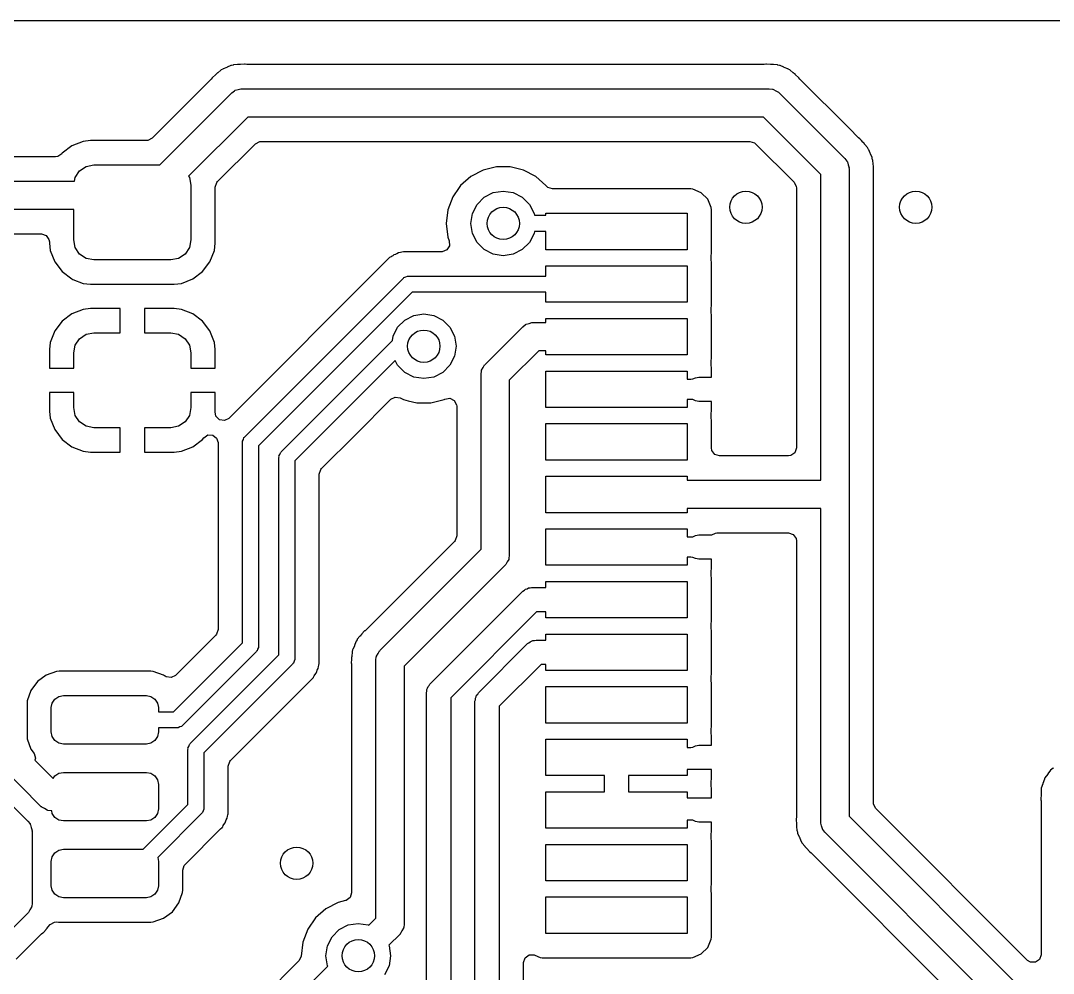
# Model space of a CAD drawing. Extents: x 4.87 to 6.84, y -3.89 to -3.11.
# Drawn here: x 5.356 to 5.858, y -3.574 to -3.11 of the extents above; entities that cross this region are included whole.
import ezdxf

# ---------------------------------------------------------------- set-up
doc = ezdxf.new("R2010")
doc.units = 0
doc.header["$MEASUREMENT"] = 0
doc.layers.add('BLACK', color=7, linetype='CONTINUOUS')

msp = doc.modelspace()

# ---------------------------------------------------------------- linework, layer by layer
at = {"layer": 'BLACK', "linetype": 'CONTINUOUS'}
for p, q in [((4.87484, -3.11), (6.20868, -3.11)), ((5.45929, -3.13152), (5.45904, -3.13161)), ((5.46124, -3.13138), (5.45929, -3.13152)), ((5.45929, -3.13152), (5.45929, -3.13152)), ((5.46137, -3.13136), (5.46124, -3.13138)), ((5.46197, -3.13128), (5.46137, -3.13136)), ((5.46257, -3.13128), (5.46197, -3.13128)), ((5.46271, -3.13127), (5.46257, -3.13128)), ((5.46466, -3.13114), (5.46271, -3.13127)), ((5.46491, -3.13119), (5.46466, -3.13114)), ((5.46466, -3.13114), (5.46466, -3.13114)), ((5.46574, -3.13128), (5.46491, -3.13119)), ((5.71757, -3.13128), (5.46574, -3.13128)), ((5.7184, -3.13119), (5.71757, -3.13128)), ((5.71865, -3.13114), (5.7184, -3.13119)), ((5.7206, -3.13127), (5.71865, -3.13114)), ((5.72074, -3.13128), (5.7206, -3.13127)), ((5.72134, -3.13128), (5.72074, -3.13128)), ((5.72193, -3.13136), (5.72134, -3.13128)), ((5.72134, -3.13128), (5.72134, -3.13128)), ((5.72207, -3.13138), (5.72193, -3.13136)), ((5.72402, -3.13152), (5.72207, -3.13138)), ((5.72426, -3.13161), (5.72402, -3.13152)), ((5.72402, -3.13152), (5.72402, -3.13152)), ((5.45049, -3.13634), (5.44901, -3.13761)), ((5.45059, -3.13624), (5.45049, -3.13634)), ((5.45102, -3.13582), (5.45059, -3.13624)), ((5.4515, -3.13546), (5.45102, -3.13582)), ((5.45161, -3.13537), (5.4515, -3.13546)), ((5.45308, -3.13409), (5.45161, -3.13537)), ((5.45332, -3.13398), (5.45308, -3.13409)), ((5.45403, -3.13356), (5.45332, -3.13398)), ((5.45424, -3.1334), (5.45403, -3.13356)), ((5.45607, -3.13272), (5.45424, -3.1334)), ((5.45424, -3.1334), (5.45424, -3.1334)), ((5.4562, -3.13266), (5.45607, -3.13272)), ((5.45798, -3.13185), (5.4562, -3.13266)), ((5.45824, -3.13182), (5.45798, -3.13185)), ((5.45904, -3.13161), (5.45824, -3.13182)), ((5.72507, -3.13182), (5.72426, -3.13161)), ((5.72533, -3.13185), (5.72507, -3.13182)), ((5.72711, -3.13266), (5.72533, -3.13185)), ((5.72533, -3.13185), (5.72533, -3.13185)), ((5.72723, -3.13272), (5.72711, -3.13266)), ((5.72906, -3.1334), (5.72723, -3.13272)), ((5.72921, -3.13351), (5.72906, -3.1334)), ((5.72906, -3.1334), (5.72906, -3.1334)), ((5.72906, -3.1334), (5.72906, -3.1334)), ((5.72927, -3.13356), (5.72921, -3.13351)), ((5.72999, -3.13398), (5.72927, -3.13356)), ((5.73023, -3.13409), (5.72999, -3.13398)), ((5.7317, -3.13537), (5.73023, -3.13409)), ((5.73181, -3.13546), (5.7317, -3.13537)), ((5.73229, -3.13582), (5.73181, -3.13546)), ((5.73272, -3.13624), (5.73229, -3.13582)), ((5.73282, -3.13634), (5.73272, -3.13624)), ((5.73429, -3.13761), (5.73282, -3.13634)), ((5.44835, -3.13848), (5.41963, -3.1672)), ((5.44887, -3.13783), (5.44835, -3.13848)), ((5.44901, -3.13761), (5.44887, -3.13783)), ((5.44901, -3.13761), (5.44901, -3.13761)), ((5.73443, -3.13783), (5.73429, -3.13761)), ((5.73429, -3.13761), (5.73429, -3.13761)), ((5.73496, -3.13848), (5.73443, -3.13783)), ((5.75886, -3.16238), (5.73496, -3.13848)), ((5.42339, -3.18018), (5.45844, -3.14513)), ((5.45844, -3.14513), (5.45974, -3.1441)), ((5.45974, -3.1441), (5.45995, -3.14404)), ((5.45995, -3.14404), (5.46011, -3.1439)), ((5.46011, -3.1439), (5.46151, -3.14355)), ((5.46151, -3.14355), (5.46289, -3.14312)), ((5.46289, -3.14312), (5.4631, -3.14316)), ((5.4631, -3.14316), (5.46331, -3.14311)), ((5.46331, -3.14311), (5.72, -3.14311)), ((5.72, -3.14311), (5.72165, -3.14331)), ((5.72165, -3.14331), (5.72184, -3.14341)), ((5.72184, -3.14341), (5.72205, -3.14342)), ((5.72205, -3.14342), (5.72329, -3.14417)), ((5.72329, -3.14417), (5.72457, -3.14484)), ((5.72457, -3.14484), (5.72469, -3.14502)), ((5.72469, -3.14502), (5.72487, -3.14513)), ((5.72487, -3.14513), (5.75684, -3.1771)), ((5.46616, -3.15689), (5.43739, -3.18566)), ((5.71715, -3.15689), (5.46616, -3.15689)), ((5.74508, -3.18482), (5.71715, -3.15689)), ((5.76349, -3.16701), (5.75886, -3.16238)), ((5.38058, -3.17095), (5.37583, -3.17455)), ((5.38612, -3.16876), (5.38058, -3.17095)), ((5.38058, -3.17095), (5.38058, -3.17095)), ((5.3896, -3.16835), (5.38612, -3.16876)), ((5.41687, -3.16835), (5.3896, -3.16835)), ((5.41748, -3.1683), (5.41687, -3.16835)), ((5.41963, -3.1672), (5.41748, -3.1683)), ((5.45152, -3.18827), (5.46992, -3.16986)), ((5.46992, -3.16986), (5.47207, -3.16877)), ((5.47207, -3.16877), (5.47268, -3.16872)), ((5.47268, -3.16872), (5.71063, -3.16872)), ((5.71063, -3.16872), (5.71292, -3.16946)), ((5.71292, -3.16946), (5.71339, -3.16986)), ((5.71339, -3.16986), (5.73211, -3.18858)), ((5.76414, -3.16753), (5.76349, -3.16701)), ((5.76435, -3.16767), (5.76414, -3.16753)), ((5.76489, -3.1683), (5.76435, -3.16767)), ((5.76563, -3.16915), (5.76489, -3.1683)), ((5.76573, -3.16925), (5.76563, -3.16915)), ((5.76615, -3.16968), (5.76573, -3.16925)), ((5.76629, -3.16986), (5.76615, -3.16968)), ((5.76651, -3.17016), (5.76629, -3.16986)), ((5.7666, -3.17027), (5.76651, -3.17016)), ((5.76788, -3.17174), (5.7666, -3.17027)), ((5.76799, -3.17198), (5.76788, -3.17174)), ((5.76788, -3.17174), (5.76788, -3.17174)), ((5.76788, -3.17174), (5.76788, -3.17174)), ((5.37258, -3.17628), (5.34433, -3.17628)), ((5.37371, -3.17611), (5.37258, -3.17628)), ((5.37569, -3.17474), (5.37371, -3.17611)), ((5.37583, -3.17455), (5.37569, -3.17474)), ((5.37583, -3.17455), (5.37583, -3.17455)), ((5.76841, -3.1727), (5.76799, -3.17198)), ((5.76857, -3.1729), (5.76841, -3.1727)), ((5.76918, -3.17455), (5.76857, -3.1729)), ((5.76925, -3.17473), (5.76918, -3.17455)), ((5.7693, -3.17486), (5.76925, -3.17473)), ((5.77012, -3.17664), (5.7693, -3.17486)), ((5.77015, -3.1769), (5.77012, -3.17664)), ((5.38434, -3.18306), (5.38753, -3.18093)), ((5.38753, -3.18093), (5.3913, -3.18018)), ((5.3913, -3.18018), (5.42339, -3.18018)), ((5.5872, -3.18108), (5.5807, -3.18269)), ((5.5939, -3.18108), (5.5872, -3.18108)), ((5.5872, -3.18108), (5.5872, -3.18108)), ((5.6004, -3.18269), (5.5939, -3.18108)), ((5.5939, -3.18108), (5.5939, -3.18108)), ((5.75684, -3.1771), (5.75786, -3.1784)), ((5.75786, -3.1784), (5.75793, -3.17861)), ((5.75793, -3.17861), (5.75807, -3.17877)), ((5.75807, -3.17877), (5.75842, -3.18017)), ((5.75842, -3.18017), (5.75885, -3.18155)), ((5.75885, -3.18155), (5.75881, -3.18176)), ((5.75881, -3.18176), (5.75886, -3.18197)), ((5.77036, -3.1777), (5.77015, -3.1769)), ((5.77045, -3.17795), (5.77036, -3.1777)), ((5.77059, -3.1799), (5.77045, -3.17795)), ((5.7706, -3.18003), (5.77059, -3.1799)), ((5.77069, -3.18063), (5.7706, -3.18003)), ((5.77069, -3.18123), (5.77069, -3.18063)), ((5.77069, -3.18063), (5.77069, -3.18063)), ((5.77069, -3.18137), (5.77069, -3.18123)), ((5.77083, -3.18332), (5.77069, -3.18137)), ((5.38184, -3.18811), (5.38221, -3.18625)), ((5.38221, -3.18625), (5.38434, -3.18306)), ((5.43739, -3.18566), (5.43779, -3.18625)), ((5.43779, -3.18625), (5.43854, -3.19002)), ((5.57477, -3.1858), (5.56976, -3.19024)), ((5.5807, -3.18269), (5.57477, -3.1858)), ((5.60633, -3.1858), (5.6004, -3.18269)), ((5.6004, -3.18269), (5.6004, -3.18269)), ((5.6004, -3.18269), (5.6004, -3.18269)), ((5.61135, -3.19024), (5.60633, -3.1858)), ((5.60633, -3.1858), (5.60633, -3.1858)), ((5.74508, -3.33366), (5.74508, -3.18482)), ((5.75886, -3.18197), (5.75886, -3.33858)), ((5.77069, -3.1844), (5.77078, -3.18357)), ((5.77069, -3.33615), (5.77069, -3.1844)), ((5.77078, -3.18357), (5.77083, -3.18332)), ((5.33507, -3.18811), (5.38184, -3.18811)), ((5.43854, -3.19002), (5.43854, -3.21659)), ((5.45037, -3.19102), (5.45112, -3.18873)), ((5.45037, -3.21829), (5.45037, -3.19102)), ((5.45112, -3.18873), (5.45152, -3.18827)), ((5.56912, -3.19117), (5.56595, -3.19575)), ((5.56976, -3.19024), (5.56912, -3.19117)), ((5.56976, -3.19024), (5.56976, -3.19024)), ((5.6115, -3.19042), (5.61135, -3.19024)), ((5.61151, -3.19041), (5.6115, -3.19042)), ((5.61225, -3.19117), (5.61151, -3.19041)), ((5.61454, -3.19191), (5.61225, -3.19117)), ((5.73211, -3.18858), (5.7332, -3.19073)), ((5.7332, -3.19073), (5.73325, -3.19134)), ((5.73325, -3.19134), (5.73325, -3.31793)), ((5.56595, -3.19575), (5.56358, -3.20201)), ((5.57781, -3.1994), (5.58129, -3.19592)), ((5.58129, -3.19592), (5.58568, -3.19368)), ((5.58568, -3.19368), (5.59055, -3.19291)), ((5.59055, -3.19291), (5.59542, -3.19368)), ((5.59542, -3.19368), (5.59981, -3.19592)), ((5.59981, -3.19592), (5.60329, -3.1994)), ((5.68188, -3.19191), (5.61454, -3.19191)), ((5.68287, -3.19202), (5.68188, -3.19191)), ((5.68188, -3.19191), (5.68188, -3.19191)), ((5.68692, -3.19381), (5.68287, -3.19202)), ((5.68287, -3.19202), (5.68287, -3.19202)), ((5.68287, -3.19202), (5.68287, -3.19202)), ((5.69005, -3.19694), (5.68692, -3.19381)), ((5.38146, -3.20189), (5.33545, -3.20189)), ((5.38146, -3.21659), (5.38146, -3.20189)), ((5.57557, -3.20379), (5.57781, -3.1994)), ((5.60329, -3.1994), (5.60553, -3.20379)), ((5.69183, -3.20098), (5.69005, -3.19694)), ((5.69195, -3.20197), (5.69183, -3.20098)), ((5.56358, -3.20201), (5.56277, -3.20866)), ((5.5748, -3.20866), (5.57557, -3.20379)), ((5.60553, -3.20379), (5.60568, -3.20472)), ((5.60568, -3.20472), (5.61122, -3.20472)), ((5.61122, -3.20472), (5.61122, -3.20374)), ((5.61122, -3.20374), (5.68012, -3.20374)), ((5.68012, -3.20374), (5.68012, -3.22146)), ((5.69195, -3.22322), (5.69195, -3.20197)), ((5.56277, -3.20866), (5.56358, -3.21531)), ((5.57557, -3.21353), (5.5748, -3.20866)), ((5.35118, -3.21372), (5.36573, -3.21372)), ((5.36573, -3.21372), (5.36802, -3.21446)), ((5.36802, -3.21446), (5.36944, -3.21641)), ((5.36944, -3.21641), (5.36963, -3.21762)), ((5.38221, -3.22036), (5.38146, -3.21659)), ((5.43854, -3.21659), (5.43779, -3.22036)), ((5.56358, -3.21531), (5.56427, -3.21714)), ((5.57781, -3.21792), (5.57557, -3.21353)), ((5.60553, -3.21353), (5.60329, -3.21792)), ((5.60568, -3.2126), (5.60553, -3.21353)), ((5.61122, -3.2126), (5.60568, -3.2126)), ((5.61122, -3.22146), (5.61122, -3.2126)), ((5.36963, -3.21762), (5.36963, -3.21829)), ((5.36963, -3.21829), (5.37004, -3.22177)), ((5.37004, -3.22177), (5.37223, -3.22732)), ((5.38434, -3.22355), (5.38221, -3.22036)), ((5.43779, -3.22036), (5.43566, -3.22355)), ((5.44777, -3.22732), (5.44996, -3.22177)), ((5.44996, -3.22177), (5.45037, -3.21829)), ((5.56307, -3.22156), (5.56082, -3.22242)), ((5.56439, -3.21955), (5.56307, -3.22156)), ((5.56427, -3.21714), (5.56439, -3.21955)), ((5.58129, -3.2214), (5.57781, -3.21792)), ((5.58568, -3.22364), (5.58129, -3.2214)), ((5.59981, -3.2214), (5.59542, -3.22364)), ((5.60329, -3.21792), (5.59981, -3.2214)), ((5.68012, -3.22146), (5.61122, -3.22146)), ((5.38753, -3.22569), (5.38434, -3.22355)), ((5.3913, -3.22644), (5.38753, -3.22569)), ((5.4287, -3.22644), (5.3913, -3.22644)), ((5.43247, -3.22569), (5.4287, -3.22644)), ((5.43566, -3.22355), (5.43247, -3.22569)), ((5.53429, -3.22616), (5.45694, -3.30351)), ((5.53518, -3.22527), (5.53429, -3.22616)), ((5.53429, -3.22616), (5.53429, -3.22616)), ((5.53602, -3.22484), (5.53518, -3.22527)), ((5.53654, -3.22452), (5.53602, -3.22484)), ((5.53677, -3.22436), (5.53654, -3.22452)), ((5.53731, -3.22396), (5.53677, -3.22436)), ((5.53803, -3.22373), (5.53731, -3.22396)), ((5.53821, -3.22367), (5.53803, -3.22373)), ((5.53878, -3.22344), (5.53821, -3.22367)), ((5.53963, -3.22301), (5.53878, -3.22344)), ((5.54056, -3.22286), (5.53963, -3.22301)), ((5.53963, -3.22301), (5.53963, -3.22301)), ((5.54116, -3.22271), (5.54056, -3.22286)), ((5.54206, -3.22242), (5.54116, -3.22271)), ((5.54706, -3.22242), (5.54206, -3.22242)), ((5.54206, -3.22242), (5.54206, -3.22242)), ((5.54206, -3.22242), (5.54206, -3.22242)), ((5.56063, -3.22242), (5.54706, -3.22242)), ((5.56082, -3.22242), (5.56063, -3.22242)), ((5.59055, -3.22441), (5.58568, -3.22364)), ((5.59542, -3.22364), (5.59055, -3.22441)), ((5.69179, -3.22437), (5.69183, -3.22421)), ((5.69179, -3.22642), (5.69179, -3.22437)), ((5.69183, -3.22658), (5.69179, -3.22642)), ((5.69183, -3.22421), (5.69195, -3.22322)), ((5.69183, -3.22421), (5.69183, -3.22421)), ((5.69195, -3.22756), (5.69183, -3.22658)), ((5.37223, -3.22732), (5.37223, -3.22732)), ((5.37223, -3.22732), (5.37223, -3.22732)), ((5.37223, -3.22732), (5.37583, -3.23206)), ((5.37583, -3.23206), (5.38058, -3.23566)), ((5.43942, -3.23566), (5.44417, -3.23206)), ((5.44417, -3.23206), (5.44777, -3.22732)), ((5.61122, -3.23425), (5.61122, -3.22933)), ((5.61122, -3.22933), (5.68012, -3.22933)), ((5.68012, -3.22933), (5.68012, -3.24705)), ((5.69195, -3.24881), (5.69195, -3.22756)), ((5.38058, -3.23566), (5.38058, -3.23566)), ((5.38058, -3.23566), (5.38058, -3.23566)), ((5.38058, -3.23566), (5.38111, -3.23587)), ((5.38111, -3.23587), (5.38612, -3.23785)), ((5.43388, -3.23785), (5.43942, -3.23566)), ((5.46474, -3.31244), (5.54178, -3.23541)), ((5.54178, -3.23541), (5.54206, -3.23526)), ((5.54206, -3.23526), (5.54224, -3.235)), ((5.54224, -3.235), (5.54312, -3.23472)), ((5.54312, -3.23472), (5.54394, -3.2343)), ((5.54394, -3.2343), (5.54426, -3.23435)), ((5.54426, -3.23435), (5.54456, -3.23425)), ((5.54456, -3.23425), (5.61122, -3.23425)), ((5.38612, -3.23785), (5.3896, -3.23827)), ((5.3896, -3.23827), (5.3896, -3.23827)), ((5.3896, -3.23827), (5.4304, -3.23827)), ((5.4304, -3.23827), (5.43388, -3.23785)), ((5.4304, -3.23827), (5.4304, -3.23827)), ((5.54619, -3.24213), (5.47146, -3.31686)), ((5.61122, -3.24213), (5.54619, -3.24213)), ((5.61122, -3.24705), (5.61122, -3.24213)), ((5.68012, -3.24705), (5.61122, -3.24705)), ((5.38612, -3.25048), (5.38059, -3.25266)), ((5.3896, -3.25006), (5.38612, -3.25048)), ((5.40409, -3.25006), (5.3896, -3.25006)), ((5.40409, -3.26187), (5.40409, -3.25006)), ((5.40409, -3.25006), (5.40409, -3.25006)), ((5.41591, -3.25006), (5.41591, -3.26187)), ((5.4304, -3.25006), (5.41591, -3.25006)), ((5.41591, -3.25006), (5.41591, -3.25006)), ((5.43388, -3.25048), (5.4304, -3.25006)), ((5.43941, -3.25266), (5.43388, -3.25048)), ((5.69179, -3.24996), (5.69183, -3.2498)), ((5.69179, -3.25201), (5.69179, -3.24996)), ((5.69183, -3.25217), (5.69179, -3.25201)), ((5.69183, -3.2498), (5.69195, -3.24881)), ((5.69183, -3.2498), (5.69183, -3.2498)), ((5.69195, -3.25315), (5.69183, -3.25217)), ((5.37584, -3.25626), (5.37225, -3.261)), ((5.38059, -3.25266), (5.37584, -3.25626)), ((5.44416, -3.25626), (5.43941, -3.25266)), ((5.44775, -3.261), (5.44416, -3.25626)), ((5.53914, -3.25916), (5.54263, -3.25568)), ((5.54263, -3.25568), (5.54702, -3.25344)), ((5.54702, -3.25344), (5.55188, -3.25267)), ((5.55188, -3.25267), (5.55675, -3.25344)), ((5.55675, -3.25344), (5.56114, -3.25568)), ((5.56114, -3.25568), (5.56462, -3.25916)), ((5.60316, -3.25733), (5.60454, -3.2569)), ((5.60454, -3.2569), (5.60475, -3.25694)), ((5.60475, -3.25694), (5.60496, -3.25689)), ((5.60496, -3.25689), (5.61122, -3.25689)), ((5.61122, -3.25689), (5.61122, -3.25492)), ((5.61122, -3.25492), (5.68012, -3.25492)), ((5.68012, -3.25492), (5.68012, -3.27264)), ((5.69195, -3.2744), (5.69195, -3.25315)), ((5.37225, -3.261), (5.37006, -3.26654)), ((5.38753, -3.26262), (5.3913, -3.26187)), ((5.3913, -3.26187), (5.40409, -3.26187)), ((5.41591, -3.26187), (5.4287, -3.26187)), ((5.4287, -3.26187), (5.43247, -3.26262)), ((5.44994, -3.26654), (5.44775, -3.261)), ((5.53691, -3.26355), (5.53914, -3.25916)), ((5.56462, -3.25916), (5.56686, -3.26355)), ((5.58174, -3.27725), (5.60008, -3.25891)), ((5.60008, -3.25891), (5.60139, -3.25788)), ((5.60139, -3.25788), (5.60159, -3.25782)), ((5.60159, -3.25782), (5.60175, -3.25768)), ((5.60175, -3.25768), (5.60316, -3.25733)), ((5.37006, -3.26654), (5.36965, -3.27002)), ((5.38221, -3.26795), (5.38434, -3.26475)), ((5.38434, -3.26475), (5.38753, -3.26262)), ((5.43247, -3.26262), (5.43566, -3.26475)), ((5.43566, -3.26475), (5.43779, -3.26795)), ((5.45035, -3.27002), (5.44994, -3.26654)), ((5.48245, -3.31978), (5.53657, -3.26566)), ((5.53657, -3.26566), (5.53691, -3.26355)), ((5.56686, -3.26355), (5.56763, -3.26842)), ((5.36965, -3.27002), (5.36965, -3.27909)), ((5.38146, -3.27171), (5.38221, -3.26795)), ((5.38146, -3.27909), (5.38146, -3.27171)), ((5.43779, -3.26795), (5.43854, -3.27171)), ((5.43854, -3.27171), (5.43854, -3.27909)), ((5.45035, -3.27909), (5.45035, -3.27002)), ((5.45035, -3.27002), (5.45035, -3.27002)), ((5.56763, -3.26842), (5.56686, -3.27329)), ((5.60781, -3.27067), (5.5935, -3.28498)), ((5.61122, -3.27067), (5.60781, -3.27067)), ((5.61122, -3.27264), (5.61122, -3.27067)), ((5.53798, -3.27539), (5.48917, -3.3242)), ((5.53914, -3.27768), (5.53798, -3.27539)), ((5.56686, -3.27329), (5.56462, -3.27768)), ((5.58163, -3.27743), (5.58174, -3.27725)), ((5.68012, -3.27264), (5.61122, -3.27264)), ((5.69178, -3.27559), (5.69183, -3.27539)), ((5.69178, -3.27764), (5.69178, -3.27559)), ((5.69183, -3.27539), (5.69195, -3.2744)), ((5.69183, -3.27539), (5.69183, -3.27539)), ((5.36965, -3.27909), (5.38146, -3.27909)), ((5.36965, -3.27909), (5.36965, -3.27909)), ((5.43854, -3.27909), (5.45035, -3.27909)), ((5.45035, -3.27909), (5.45035, -3.27909)), ((5.54263, -3.28116), (5.53914, -3.27768)), ((5.54702, -3.2834), (5.54263, -3.28116)), ((5.56114, -3.28116), (5.55675, -3.2834)), ((5.56462, -3.27768), (5.56114, -3.28116)), ((5.57972, -3.28212), (5.57992, -3.28047)), ((5.57972, -3.36722), (5.57972, -3.28212)), ((5.57992, -3.28047), (5.58002, -3.28028)), ((5.58002, -3.28028), (5.58004, -3.28007)), ((5.58004, -3.28007), (5.58079, -3.27883)), ((5.58079, -3.27883), (5.58146, -3.27755)), ((5.58146, -3.27755), (5.58163, -3.27743)), ((5.61122, -3.29823), (5.61122, -3.28051)), ((5.61122, -3.28051), (5.68012, -3.28051)), ((5.68012, -3.28051), (5.68012, -3.28447)), ((5.69181, -3.27776), (5.69178, -3.27764)), ((5.69193, -3.27875), (5.69181, -3.27776)), ((5.69193, -3.28346), (5.69193, -3.27875)), ((5.69193, -3.27875), (5.69193, -3.27875)), ((5.55188, -3.28417), (5.54702, -3.2834)), ((5.55675, -3.2834), (5.55188, -3.28417)), ((5.5935, -3.28498), (5.5935, -3.37008)), ((5.68012, -3.28447), (5.68188, -3.28447)), ((5.68188, -3.28447), (5.68287, -3.28435)), ((5.68188, -3.28447), (5.68188, -3.28447)), ((5.68287, -3.28435), (5.68414, -3.2838)), ((5.68414, -3.2838), (5.68571, -3.28346)), ((5.68571, -3.28346), (5.69193, -3.28346)), ((5.69193, -3.28346), (5.69193, -3.28346)), ((5.38146, -3.29091), (5.36965, -3.29091)), ((5.36965, -3.29091), (5.36965, -3.29091)), ((5.36965, -3.29091), (5.36965, -3.29998)), ((5.38146, -3.29829), (5.38146, -3.29091)), ((5.45035, -3.29091), (5.43854, -3.29091)), ((5.43854, -3.29091), (5.43854, -3.29829)), ((5.45035, -3.29998), (5.45035, -3.29091)), ((5.45035, -3.29091), (5.45035, -3.29091)), ((5.51872, -3.31138), (5.53586, -3.29425)), ((5.53586, -3.29425), (5.538, -3.29315)), ((5.538, -3.29315), (5.54038, -3.29353)), ((5.54038, -3.29353), (5.54042, -3.29355)), ((5.54042, -3.29355), (5.54203, -3.2944)), ((5.54203, -3.2944), (5.54203, -3.2944)), ((5.54203, -3.2944), (5.54203, -3.2944)), ((5.54203, -3.2944), (5.54423, -3.29494)), ((5.54423, -3.29494), (5.54853, -3.296)), ((5.54853, -3.296), (5.54854, -3.296)), ((5.54854, -3.296), (5.55523, -3.296)), ((5.55523, -3.296), (5.56173, -3.2944)), ((5.55523, -3.296), (5.55523, -3.296)), ((5.56173, -3.2944), (5.56218, -3.29416)), ((5.56218, -3.29416), (5.56456, -3.29375)), ((5.56456, -3.29375), (5.56672, -3.29482)), ((5.56672, -3.29482), (5.56784, -3.29695)), ((5.56784, -3.29695), (5.56789, -3.29761)), ((5.68188, -3.29427), (5.68012, -3.29427)), ((5.68012, -3.29427), (5.68012, -3.29823)), ((5.68287, -3.29439), (5.68188, -3.29427)), ((5.68414, -3.29494), (5.68287, -3.29439)), ((5.68287, -3.29439), (5.68287, -3.29439)), ((5.68571, -3.29528), (5.68414, -3.29494)), ((5.69193, -3.29528), (5.68571, -3.29528)), ((5.69193, -3.29999), (5.69193, -3.29528)), ((5.36965, -3.29998), (5.37006, -3.30346)), ((5.38221, -3.30205), (5.38146, -3.29829)), ((5.38434, -3.30525), (5.38221, -3.30205)), ((5.43779, -3.30205), (5.43566, -3.30525)), ((5.43854, -3.29829), (5.43779, -3.30205)), ((5.45032, -3.30028), (5.45035, -3.29998)), ((5.45072, -3.30252), (5.45032, -3.30028)), ((5.45035, -3.29998), (5.45035, -3.29998)), ((5.56789, -3.29761), (5.56789, -3.36071)), ((5.68012, -3.29823), (5.61122, -3.29823)), ((5.69178, -3.3011), (5.69181, -3.30098)), ((5.69178, -3.30315), (5.69178, -3.3011)), ((5.69181, -3.30098), (5.69193, -3.29999)), ((5.69193, -3.29999), (5.69193, -3.29999)), ((5.37006, -3.30346), (5.37225, -3.309)), ((5.38753, -3.30738), (5.38434, -3.30525)), ((5.3913, -3.30813), (5.38753, -3.30738)), ((5.43247, -3.30738), (5.4287, -3.30813)), ((5.43566, -3.30525), (5.43247, -3.30738)), ((5.45242, -3.30422), (5.45072, -3.30252)), ((5.4548, -3.3046), (5.45242, -3.30422)), ((5.45694, -3.30351), (5.4548, -3.3046)), ((5.61122, -3.32382), (5.61122, -3.3061)), ((5.61122, -3.3061), (5.68012, -3.3061)), ((5.68012, -3.3061), (5.68012, -3.32382)), ((5.69183, -3.30335), (5.69178, -3.30315)), ((5.69195, -3.30434), (5.69183, -3.30335)), ((5.69183, -3.30335), (5.69183, -3.30335)), ((5.69183, -3.30335), (5.69183, -3.30335)), ((5.69195, -3.31793), (5.69195, -3.30434)), ((5.69195, -3.30434), (5.69195, -3.30434)), ((5.37225, -3.309), (5.37584, -3.31374)), ((5.40409, -3.30813), (5.3913, -3.30813)), ((5.40409, -3.31994), (5.40409, -3.30813)), ((5.4287, -3.30813), (5.41591, -3.30813)), ((5.41591, -3.30813), (5.41591, -3.31994)), ((5.44475, -3.31296), (5.44673, -3.31159)), ((5.44673, -3.31159), (5.44913, -3.31163)), ((5.44913, -3.31163), (5.45105, -3.31309)), ((5.46459, -3.31273), (5.46474, -3.31244)), ((5.50215, -3.32796), (5.51872, -3.31138)), ((5.37584, -3.31374), (5.38059, -3.31734)), ((5.38059, -3.31734), (5.38612, -3.31952)), ((5.43388, -3.31952), (5.43941, -3.31734)), ((5.43941, -3.31734), (5.44416, -3.31374)), ((5.44416, -3.31374), (5.44475, -3.31296)), ((5.44416, -3.31374), (5.44416, -3.31374)), ((5.45105, -3.31309), (5.45175, -3.31532)), ((5.45175, -3.31532), (5.45175, -3.40622)), ((5.46358, -3.31523), (5.46368, -3.31493)), ((5.46358, -3.41274), (5.46358, -3.31523)), ((5.46363, -3.31461), (5.46405, -3.31379)), ((5.46368, -3.31493), (5.46363, -3.31461)), ((5.46405, -3.31379), (5.46433, -3.31291)), ((5.46433, -3.31291), (5.46459, -3.31273)), ((5.47146, -3.31686), (5.47146, -3.41437)), ((5.38612, -3.31952), (5.3896, -3.31994)), ((5.3896, -3.31994), (5.3896, -3.31994)), ((5.3896, -3.31994), (5.40409, -3.31994)), ((5.40409, -3.31994), (5.40409, -3.31994)), ((5.41591, -3.31994), (5.41591, -3.31994)), ((5.41591, -3.31994), (5.4304, -3.31994)), ((5.4304, -3.31994), (5.43388, -3.31952)), ((5.4304, -3.31994), (5.4304, -3.31994)), ((5.4813, -3.32257), (5.4814, -3.32226)), ((5.48135, -3.32195), (5.48177, -3.32113)), ((5.4814, -3.32226), (5.48135, -3.32195)), ((5.48177, -3.32113), (5.48205, -3.32025)), ((5.48205, -3.32025), (5.48231, -3.32007)), ((5.48231, -3.32007), (5.48245, -3.31978)), ((5.69214, -3.31914), (5.69195, -3.31793)), ((5.69356, -3.32109), (5.69214, -3.31914)), ((5.69585, -3.32183), (5.69356, -3.32109)), ((5.72935, -3.32183), (5.69585, -3.32183)), ((5.73055, -3.32164), (5.72935, -3.32183)), ((5.7325, -3.32022), (5.73055, -3.32164)), ((5.73325, -3.31793), (5.7325, -3.32022)), ((5.4813, -3.41864), (5.4813, -3.32257)), ((5.48917, -3.3242), (5.48917, -3.42028)), ((5.68012, -3.32382), (5.61122, -3.32382)), ((5.501, -3.33071), (5.50175, -3.32842)), ((5.501, -3.4216), (5.501, -3.33071)), ((5.50175, -3.32842), (5.50215, -3.32796)), ((5.61122, -3.34941), (5.61122, -3.33169)), ((5.61122, -3.33169), (5.68012, -3.33169)), ((5.68012, -3.33169), (5.68012, -3.33366)), ((5.68012, -3.33366), (5.74508, -3.33366)), ((5.77078, -3.33698), (5.77069, -3.33615)), ((5.77075, -3.33845), (5.77083, -3.33723)), ((5.77083, -3.33723), (5.77078, -3.33698)), ((5.75886, -3.33858), (5.75886, -3.49715)), ((5.77069, -3.33918), (5.77075, -3.33845)), ((5.77069, -3.33932), (5.77069, -3.33918)), ((5.77069, -3.37677), (5.77069, -3.33932)), ((5.74508, -3.34744), (5.68012, -3.34744)), ((5.68012, -3.34744), (5.68012, -3.34941)), ((5.74508, -3.5), (5.74508, -3.34744)), ((5.68012, -3.34941), (5.61122, -3.34941)), ((5.61122, -3.375), (5.61122, -3.35728)), ((5.61122, -3.35728), (5.68012, -3.35728)), ((5.68012, -3.35728), (5.68012, -3.36124)), ((5.56789, -3.36071), (5.56715, -3.363)), ((5.68012, -3.36124), (5.68188, -3.36124)), ((5.68188, -3.36124), (5.68287, -3.36113)), ((5.68287, -3.36113), (5.68414, -3.36057)), ((5.68414, -3.36057), (5.68571, -3.36024)), ((5.68571, -3.36024), (5.6921, -3.36024)), ((5.6921, -3.36024), (5.6939, -3.35932)), ((5.6939, -3.35932), (5.69451, -3.35927)), ((5.69451, -3.35927), (5.72935, -3.35927)), ((5.72935, -3.35927), (5.73164, -3.36002)), ((5.73164, -3.36002), (5.73306, -3.36196)), ((5.73306, -3.36196), (5.73325, -3.36317)), ((5.56675, -3.36347), (5.52392, -3.4063)), ((5.53056, -3.41639), (5.57972, -3.36722)), ((5.56715, -3.363), (5.56675, -3.36347)), ((5.73325, -3.36317), (5.73325, -3.49757)), ((5.59319, -3.37213), (5.59244, -3.37337)), ((5.5932, -3.37192), (5.59319, -3.37213)), ((5.5933, -3.37173), (5.5932, -3.37192)), ((5.5935, -3.37008), (5.5933, -3.37173)), ((5.68188, -3.37104), (5.68012, -3.37104)), ((5.68012, -3.37104), (5.68012, -3.375)), ((5.68287, -3.37116), (5.68188, -3.37104)), ((5.68414, -3.37172), (5.68287, -3.37116)), ((5.68287, -3.37116), (5.68287, -3.37116)), ((5.68571, -3.37205), (5.68414, -3.37172)), ((5.69193, -3.37205), (5.68571, -3.37205)), ((5.69193, -3.37676), (5.69193, -3.37205)), ((5.69193, -3.37205), (5.69193, -3.37205)), ((5.59149, -3.37495), (5.54232, -3.42411)), ((5.5916, -3.37477), (5.59149, -3.37495)), ((5.59177, -3.37465), (5.5916, -3.37477)), ((5.59244, -3.37337), (5.59177, -3.37465)), ((5.68012, -3.375), (5.61122, -3.375)), ((5.69178, -3.37788), (5.69181, -3.37775)), ((5.69181, -3.37775), (5.69193, -3.37676)), ((5.69193, -3.37676), (5.69193, -3.37676)), ((5.77069, -3.49063), (5.77069, -3.37677)), ((5.69178, -3.37992), (5.69178, -3.37788)), ((5.69183, -3.38012), (5.69178, -3.37992)), ((5.69195, -3.38111), (5.69183, -3.38012)), ((5.69183, -3.38012), (5.69183, -3.38012)), ((5.69183, -3.38012), (5.69183, -3.38012)), ((5.69195, -3.40236), (5.69195, -3.38111)), ((5.55488, -3.43283), (5.60015, -3.38756)), ((5.60015, -3.38756), (5.60083, -3.38717)), ((5.60083, -3.38717), (5.60138, -3.38662)), ((5.60138, -3.38662), (5.60213, -3.38642)), ((5.60213, -3.38642), (5.6028, -3.38603)), ((5.6028, -3.38603), (5.60358, -3.38603)), ((5.60358, -3.38603), (5.60433, -3.38583)), ((5.60433, -3.38583), (5.61122, -3.38583)), ((5.61122, -3.38583), (5.61122, -3.38287)), ((5.61122, -3.38287), (5.68012, -3.38287)), ((5.68012, -3.38287), (5.68012, -3.40059)), ((5.60678, -3.39764), (5.56496, -3.43945)), ((5.61122, -3.39764), (5.60678, -3.39764)), ((5.61122, -3.40059), (5.61122, -3.39764)), ((5.68012, -3.40059), (5.61122, -3.40059)), ((5.69183, -3.40335), (5.69195, -3.40236)), ((5.45175, -3.40622), (5.45101, -3.40852)), ((5.52305, -3.40697), (5.52177, -3.40844)), ((5.52327, -3.40683), (5.52305, -3.40697)), ((5.52305, -3.40697), (5.52305, -3.40697)), ((5.52392, -3.4063), (5.52327, -3.40683)), ((5.69179, -3.4035), (5.69183, -3.40335)), ((5.69179, -3.40555), (5.69179, -3.4035)), ((5.69183, -3.40571), (5.69179, -3.40555)), ((5.69183, -3.40335), (5.69183, -3.40335)), ((5.69195, -3.4067), (5.69183, -3.40571)), ((5.69183, -3.40571), (5.69183, -3.40571)), ((5.69195, -3.42795), (5.69195, -3.4067)), ((5.43006, -3.44626), (5.46358, -3.41274)), ((5.45061, -3.40898), (5.431, -3.42859)), ((5.45101, -3.40852), (5.45061, -3.40898)), ((5.51883, -3.4122), (5.51815, -3.41403)), ((5.51899, -3.41199), (5.51883, -3.4122)), ((5.51883, -3.4122), (5.51883, -3.4122)), ((5.51941, -3.41127), (5.51899, -3.41199)), ((5.51952, -3.41103), (5.51941, -3.41127)), ((5.5208, -3.40956), (5.51952, -3.41103)), ((5.52089, -3.40945), (5.5208, -3.40956)), ((5.52125, -3.40897), (5.52089, -3.40945)), ((5.52167, -3.40854), (5.52125, -3.40897)), ((5.52177, -3.40844), (5.52167, -3.40854)), ((5.60238, -3.41315), (5.60305, -3.41276)), ((5.60305, -3.41276), (5.6036, -3.41221)), ((5.6036, -3.41221), (5.60435, -3.41201)), ((5.60435, -3.41201), (5.60502, -3.41162)), ((5.60502, -3.41162), (5.6058, -3.41162)), ((5.6058, -3.41162), (5.60655, -3.41142)), ((5.60655, -3.41142), (5.61122, -3.41142)), ((5.61122, -3.41142), (5.61122, -3.40846)), ((5.61122, -3.40846), (5.68012, -3.40846)), ((5.68012, -3.40846), (5.68012, -3.42618)), ((5.4703, -3.41715), (5.43448, -3.45298)), ((5.47045, -3.41687), (5.4703, -3.41715)), ((5.4707, -3.41668), (5.47045, -3.41687)), ((5.47099, -3.41581), (5.4707, -3.41668)), ((5.47141, -3.41499), (5.47099, -3.41581)), ((5.47146, -3.41437), (5.47136, -3.41467)), ((5.47136, -3.41467), (5.47141, -3.41499)), ((5.51695, -3.41724), (5.51681, -3.41919)), ((5.51704, -3.417), (5.51695, -3.41724)), ((5.51695, -3.41724), (5.51695, -3.41724)), ((5.51725, -3.41619), (5.51704, -3.417)), ((5.51729, -3.41593), (5.51725, -3.41619)), ((5.5181, -3.41415), (5.51729, -3.41593)), ((5.51815, -3.41403), (5.5181, -3.41415)), ((5.52886, -3.41921), (5.5296, -3.41797)), ((5.5296, -3.41797), (5.53028, -3.41669)), ((5.53028, -3.41669), (5.53045, -3.41657)), ((5.53045, -3.41657), (5.53056, -3.41639)), ((5.5785, -3.43702), (5.60238, -3.41315)), ((5.43816, -3.46178), (5.4813, -3.41864)), ((5.48802, -3.42306), (5.44488, -3.4662)), ((5.48816, -3.42278), (5.48802, -3.42306)), ((5.48842, -3.42259), (5.48816, -3.42278)), ((5.48871, -3.42171), (5.48842, -3.42259)), ((5.48912, -3.42089), (5.48871, -3.42171)), ((5.48917, -3.42028), (5.48908, -3.42058)), ((5.48908, -3.42058), (5.48912, -3.42089)), ((5.50071, -3.42368), (5.501, -3.42277)), ((5.501, -3.42277), (5.501, -3.4216)), ((5.501, -3.4216), (5.501, -3.4216)), ((5.501, -3.42277), (5.501, -3.42277)), ((5.51671, -3.42066), (5.51657, -3.42261)), ((5.51657, -3.42261), (5.51662, -3.42286)), ((5.51662, -3.42286), (5.51671, -3.42369)), ((5.5168, -3.41933), (5.51671, -3.41992)), ((5.51671, -3.41992), (5.51671, -3.42052)), ((5.51671, -3.42052), (5.51671, -3.42066)), ((5.51681, -3.41919), (5.5168, -3.41933)), ((5.52854, -3.42126), (5.52874, -3.41961)), ((5.52854, -3.54671), (5.52854, -3.42126)), ((5.52874, -3.41961), (5.52884, -3.41942)), ((5.52884, -3.41942), (5.52886, -3.41921)), ((5.37314, -3.42667), (5.3681, -3.42843)), ((5.37434, -3.42656), (5.37314, -3.42667)), ((5.37314, -3.42667), (5.37314, -3.42667)), ((5.41897, -3.42656), (5.37434, -3.42656)), ((5.37434, -3.42656), (5.37434, -3.42656)), ((5.42017, -3.42667), (5.41897, -3.42656)), ((5.41897, -3.42656), (5.41897, -3.42656)), ((5.42521, -3.42843), (5.42017, -3.42667)), ((5.42017, -3.42667), (5.42017, -3.42667)), ((5.4989, -3.42829), (5.49946, -3.42752)), ((5.49946, -3.42752), (5.49975, -3.42662)), ((5.49975, -3.42662), (5.49999, -3.42605)), ((5.49999, -3.42605), (5.50042, -3.42521)), ((5.50042, -3.42521), (5.50057, -3.42427)), ((5.50057, -3.42427), (5.50071, -3.42368)), ((5.51671, -3.42369), (5.51671, -3.53435)), ((5.54232, -3.42411), (5.54232, -3.54957)), ((5.609, -3.42323), (5.58858, -3.44364)), ((5.61122, -3.42323), (5.609, -3.42323)), ((5.61122, -3.42618), (5.61122, -3.42323)), ((5.68012, -3.42618), (5.61122, -3.42618)), ((5.69183, -3.42894), (5.69195, -3.42795)), ((5.36379, -3.43161), (5.36062, -3.43591)), ((5.3681, -3.42843), (5.36379, -3.43161)), ((5.36379, -3.43161), (5.36379, -3.43161)), ((5.42571, -3.4288), (5.42521, -3.42843)), ((5.42521, -3.42843), (5.42521, -3.42843)), ((5.42521, -3.42843), (5.42521, -3.42843)), ((5.42593, -3.42897), (5.42571, -3.4288)), ((5.42648, -3.4293), (5.42593, -3.42897)), ((5.42886, -3.42968), (5.42648, -3.4293)), ((5.431, -3.42859), (5.42886, -3.42968)), ((5.45785, -3.46996), (5.49726, -3.43055)), ((5.49726, -3.43055), (5.49805, -3.42976)), ((5.49805, -3.42976), (5.49806, -3.42975)), ((5.49806, -3.42975), (5.49815, -3.42966)), ((5.49815, -3.42966), (5.49821, -3.42961)), ((5.49815, -3.42966), (5.49815, -3.42966)), ((5.49821, -3.42961), (5.49827, -3.42942)), ((5.49827, -3.42942), (5.49858, -3.42881)), ((5.49858, -3.42881), (5.4989, -3.42829)), ((5.55449, -3.43351), (5.55488, -3.43283)), ((5.69179, -3.42909), (5.69183, -3.42894)), ((5.69179, -3.43114), (5.69179, -3.42909)), ((5.69183, -3.4313), (5.69179, -3.43114)), ((5.69183, -3.42894), (5.69183, -3.42894)), ((5.69195, -3.43229), (5.69183, -3.4313)), ((5.69195, -3.45354), (5.69195, -3.43229)), ((5.36062, -3.43591), (5.35885, -3.44096)), ((5.55315, -3.43701), (5.55335, -3.43626)), ((5.55315, -3.73819), (5.55315, -3.43701)), ((5.55335, -3.43548), (5.55374, -3.43481)), ((5.55335, -3.43626), (5.55335, -3.43548)), ((5.55374, -3.43481), (5.55394, -3.43406)), ((5.55394, -3.43406), (5.55449, -3.43351)), ((5.57756, -3.43825), (5.57811, -3.4377)), ((5.57811, -3.4377), (5.5785, -3.43702)), ((5.61122, -3.45177), (5.61122, -3.43406)), ((5.61122, -3.43406), (5.68012, -3.43406)), ((5.68012, -3.43406), (5.68012, -3.45177)), ((5.35885, -3.44096), (5.35874, -3.44215)), ((5.35874, -3.44215), (5.35874, -3.45824)), ((5.35885, -3.44096), (5.35885, -3.44096)), ((5.37057, -3.44429), (5.37102, -3.44203)), ((5.37102, -3.44203), (5.3723, -3.44012)), ((5.3723, -3.44012), (5.37422, -3.43884)), ((5.37422, -3.43884), (5.37648, -3.43839)), ((5.37648, -3.43839), (5.41683, -3.43839)), ((5.41683, -3.43839), (5.41909, -3.43884)), ((5.41909, -3.43884), (5.42101, -3.44012)), ((5.42101, -3.44012), (5.42229, -3.44203)), ((5.42229, -3.44203), (5.42274, -3.44429)), ((5.56496, -3.43945), (5.56496, -3.73574)), ((5.57677, -3.4412), (5.57697, -3.44045)), ((5.57677, -3.67323), (5.57677, -3.4412)), ((5.57697, -3.43967), (5.57736, -3.439)), ((5.57697, -3.44045), (5.57697, -3.43967)), ((5.57736, -3.439), (5.57756, -3.43825)), ((5.37057, -3.4561), (5.37057, -3.44429)), ((5.42274, -3.44429), (5.42274, -3.44626)), ((5.42274, -3.44626), (5.43006, -3.44626)), ((5.58858, -3.44364), (5.58858, -3.67078)), ((5.43419, -3.45312), (5.43401, -3.45338)), ((5.43448, -3.45298), (5.43419, -3.45312)), ((5.68012, -3.45177), (5.61122, -3.45177)), ((5.35874, -3.45824), (5.35885, -3.45944)), ((5.37102, -3.45836), (5.37057, -3.4561)), ((5.42274, -3.4561), (5.42229, -3.45836)), ((5.43169, -3.45413), (5.42274, -3.45413)), ((5.42274, -3.45413), (5.42274, -3.4561)), ((5.43199, -3.45404), (5.43169, -3.45413)), ((5.43231, -3.45409), (5.43199, -3.45404)), ((5.43313, -3.45367), (5.43231, -3.45409)), ((5.43401, -3.45338), (5.43313, -3.45367)), ((5.69178, -3.45472), (5.69183, -3.45453)), ((5.69178, -3.45677), (5.69178, -3.45472)), ((5.69181, -3.45689), (5.69178, -3.45677)), ((5.69193, -3.45788), (5.69181, -3.45689)), ((5.69183, -3.45453), (5.69195, -3.45354)), ((5.69183, -3.45453), (5.69183, -3.45453)), ((5.69193, -3.4626), (5.69193, -3.45788)), ((5.69193, -3.45788), (5.69193, -3.45788)), ((5.35885, -3.45944), (5.35885, -3.45944)), ((5.35885, -3.45944), (5.36062, -3.46448)), ((5.3723, -3.46028), (5.37102, -3.45836)), ((5.37422, -3.46156), (5.3723, -3.46028)), ((5.37648, -3.46201), (5.37422, -3.46156)), ((5.41683, -3.46201), (5.37648, -3.46201)), ((5.41909, -3.46156), (5.41683, -3.46201)), ((5.42101, -3.46028), (5.41909, -3.46156)), ((5.42229, -3.45836), (5.42101, -3.46028)), ((5.43706, -3.46395), (5.43747, -3.46313)), ((5.43747, -3.46313), (5.43776, -3.46225)), ((5.43776, -3.46225), (5.43802, -3.46207)), ((5.43802, -3.46207), (5.43816, -3.46178)), ((5.61122, -3.47736), (5.61122, -3.45965)), ((5.61122, -3.45965), (5.68012, -3.45965)), ((5.68012, -3.45965), (5.68012, -3.4636)), ((5.68287, -3.46349), (5.68414, -3.46293)), ((5.68414, -3.46293), (5.68571, -3.4626)), ((5.68571, -3.4626), (5.69193, -3.4626)), ((5.69193, -3.4626), (5.69193, -3.4626)), ((5.36062, -3.46448), (5.36218, -3.4666)), ((5.36218, -3.4666), (5.36294, -3.46889)), ((5.43701, -3.46457), (5.43711, -3.46426)), ((5.43701, -3.49142), (5.43701, -3.46457)), ((5.43711, -3.46426), (5.43706, -3.46395)), ((5.44488, -3.4662), (5.44488, -3.49305)), ((5.68012, -3.4636), (5.68188, -3.4636)), ((5.68188, -3.4636), (5.68287, -3.46349)), ((5.3657, -3.49247), (5.34513, -3.4719)), ((5.36294, -3.46889), (5.36262, -3.4699)), ((5.36262, -3.4699), (5.37147, -3.47876)), ((5.45671, -3.47271), (5.45746, -3.47042)), ((5.45671, -3.49437), (5.45671, -3.47271)), ((5.45746, -3.47042), (5.45785, -3.46996)), ((5.37147, -3.47876), (5.3723, -3.47752)), ((5.3723, -3.47752), (5.37422, -3.47624)), ((5.37422, -3.47624), (5.37648, -3.47579)), ((5.37648, -3.47579), (5.41683, -3.47579)), ((5.41683, -3.47579), (5.41909, -3.47624)), ((5.41909, -3.47624), (5.42101, -3.47752)), ((5.42101, -3.47752), (5.42229, -3.47943)), ((5.63976, -3.47736), (5.61122, -3.47736)), ((5.63976, -3.48524), (5.63976, -3.47736)), ((5.68012, -3.47736), (5.65157, -3.47736)), ((5.65157, -3.47736), (5.65157, -3.48524)), ((5.69193, -3.47441), (5.68012, -3.47441)), ((5.68012, -3.47441), (5.68012, -3.47736)), ((5.69193, -3.47913), (5.69193, -3.47441)), ((5.85559, -3.47661), (5.85422, -3.47846)), ((5.85563, -3.47655), (5.85559, -3.47661)), ((5.85693, -3.47465), (5.85563, -3.47655)), ((5.85816, -3.47367), (5.85693, -3.47465)), ((5.85693, -3.47465), (5.85693, -3.47465)), ((5.85832, -3.47352), (5.85816, -3.47367)), ((5.34237, -3.48273), (5.3592, -3.49956)), ((5.42229, -3.47943), (5.42274, -3.48169)), ((5.42274, -3.48169), (5.42274, -3.4935)), ((5.69177, -3.48028), (5.69181, -3.48011)), ((5.69177, -3.48232), (5.69177, -3.48028)), ((5.69181, -3.48249), (5.69177, -3.48232)), ((5.69181, -3.48011), (5.69193, -3.47913)), ((5.69193, -3.48347), (5.69181, -3.48249)), ((5.69193, -3.47913), (5.69193, -3.47913)), ((5.85322, -3.48134), (5.85245, -3.48351)), ((5.85324, -3.48127), (5.85322, -3.48134)), ((5.85392, -3.47906), (5.85324, -3.48127)), ((5.85405, -3.4788), (5.85392, -3.47906)), ((5.85407, -3.47871), (5.85403, -3.47879)), ((5.85403, -3.47879), (5.85405, -3.4788)), ((5.85408, -3.47872), (5.85407, -3.47871)), ((5.85422, -3.47846), (5.85408, -3.47872)), ((5.61122, -3.50295), (5.61122, -3.48524)), ((5.61122, -3.48524), (5.63976, -3.48524)), ((5.65157, -3.48524), (5.68012, -3.48524)), ((5.68012, -3.48524), (5.68012, -3.48819)), ((5.68012, -3.48819), (5.69193, -3.48819)), ((5.69193, -3.48819), (5.69193, -3.48347)), ((5.69193, -3.48347), (5.69193, -3.48347)), ((5.69193, -3.48819), (5.69193, -3.48819)), ((5.85234, -3.48655), (5.85225, -3.48885)), ((5.85239, -3.48388), (5.85234, -3.48417)), ((5.85234, -3.48417), (5.85234, -3.48648)), ((5.85234, -3.48648), (5.85234, -3.48655)), ((5.85238, -3.48379), (5.85237, -3.48388)), ((5.85237, -3.48388), (5.85239, -3.48388)), ((5.8524, -3.4838), (5.85238, -3.48379)), ((5.85245, -3.48351), (5.8524, -3.4838)), ((5.36588, -3.49258), (5.3657, -3.49247)), ((5.366, -3.49276), (5.36588, -3.49258)), ((5.36728, -3.49343), (5.366, -3.49276)), ((5.36852, -3.49418), (5.36728, -3.49343)), ((5.41524, -3.51319), (5.43701, -3.49142)), ((5.44488, -3.49305), (5.44478, -3.49335)), ((5.44478, -3.49335), (5.44483, -3.49367)), ((5.77074, -3.49124), (5.77069, -3.49063)), ((5.77183, -3.49339), (5.77074, -3.49124)), ((5.84569, -3.56725), (5.77183, -3.49339)), ((5.85225, -3.48885), (5.85229, -3.48914)), ((5.85229, -3.48914), (5.85227, -3.48915)), ((5.85227, -3.48915), (5.85234, -3.48969)), ((5.85234, -3.48969), (5.85234, -3.56449)), ((5.36873, -3.49419), (5.36852, -3.49418)), ((5.36892, -3.49429), (5.36873, -3.49419)), ((5.37057, -3.49449), (5.36892, -3.49429)), ((5.37077, -3.49449), (5.37057, -3.49449)), ((5.37102, -3.49576), (5.37077, -3.49449)), ((5.3723, -3.49768), (5.37102, -3.49576)), ((5.37422, -3.49896), (5.3723, -3.49768)), ((5.42101, -3.49768), (5.41909, -3.49896)), ((5.42229, -3.49576), (5.42101, -3.49768)), ((5.42274, -3.4935), (5.42229, -3.49576)), ((5.44373, -3.49584), (5.42236, -3.51721)), ((5.44387, -3.49555), (5.44373, -3.49584)), ((5.44413, -3.49537), (5.44387, -3.49555)), ((5.44441, -3.49449), (5.44413, -3.49537)), ((5.44483, -3.49367), (5.44441, -3.49449)), ((5.4557, -3.49883), (5.45613, -3.49799)), ((5.45613, -3.49799), (5.45628, -3.49705)), ((5.45628, -3.49705), (5.45642, -3.49645)), ((5.45642, -3.49645), (5.45659, -3.49593)), ((5.45659, -3.49593), (5.45671, -3.49555)), ((5.45671, -3.49555), (5.45671, -3.49437)), ((5.45671, -3.49437), (5.45671, -3.49437)), ((5.73316, -3.4984), (5.7331, -3.49865)), ((5.73325, -3.49757), (5.73316, -3.4984)), ((5.75886, -3.49715), (5.89857, -3.63686)), ((5.3592, -3.49956), (5.36023, -3.50086)), ((5.36023, -3.50086), (5.36029, -3.50107)), ((5.36029, -3.50107), (5.36043, -3.50123)), ((5.36043, -3.50123), (5.36078, -3.50263)), ((5.36078, -3.50263), (5.36121, -3.50401)), ((5.37648, -3.49941), (5.37422, -3.49896)), ((5.41683, -3.49941), (5.37648, -3.49941)), ((5.41909, -3.49896), (5.41683, -3.49941)), ((5.43571, -3.52059), (5.45297, -3.50332)), ((5.45297, -3.50332), (5.45376, -3.50253)), ((5.45376, -3.50253), (5.45378, -3.50252)), ((5.45378, -3.50252), (5.45386, -3.50244)), ((5.45386, -3.50244), (5.45391, -3.50238)), ((5.45386, -3.50244), (5.45386, -3.50244)), ((5.45391, -3.50238), (5.45398, -3.5022)), ((5.45398, -3.5022), (5.45429, -3.50159)), ((5.45429, -3.50159), (5.45461, -3.50107)), ((5.45461, -3.50107), (5.45517, -3.5003)), ((5.45517, -3.5003), (5.45546, -3.4994)), ((5.45546, -3.4994), (5.4557, -3.49883)), ((5.68012, -3.50295), (5.61122, -3.50295)), ((5.68188, -3.499), (5.68012, -3.499)), ((5.68012, -3.499), (5.68012, -3.50295)), ((5.68287, -3.49911), (5.68188, -3.499)), ((5.68414, -3.49967), (5.68287, -3.49911)), ((5.68287, -3.49911), (5.68287, -3.49911)), ((5.68571, -3.5), (5.68414, -3.49967)), ((5.69193, -3.5), (5.68571, -3.5)), ((5.69193, -3.50472), (5.69193, -3.5)), ((5.69193, -3.5), (5.69193, -3.5)), ((5.7331, -3.49865), (5.73314, -3.4991)), ((5.73314, -3.4991), (5.73324, -3.5006)), ((5.73324, -3.5006), (5.73325, -3.50074)), ((5.73325, -3.50074), (5.73325, -3.50134)), ((5.73325, -3.50134), (5.73333, -3.50193)), ((5.73333, -3.50193), (5.73335, -3.50207)), ((5.73335, -3.50207), (5.73349, -3.50402)), ((5.74513, -3.50021), (5.74508, -3.5)), ((5.74509, -3.50042), (5.74513, -3.50021)), ((5.74552, -3.5018), (5.74509, -3.50042)), ((5.74587, -3.5032), (5.74552, -3.5018)), ((5.74601, -3.50336), (5.74587, -3.5032)), ((5.74607, -3.50356), (5.74601, -3.50336)), ((5.36121, -3.50401), (5.36117, -3.50422)), ((5.36117, -3.50422), (5.36122, -3.50443)), ((5.36122, -3.50443), (5.36122, -3.53937)), ((5.69178, -3.50583), (5.69181, -3.5057)), ((5.69178, -3.50787), (5.69178, -3.50583)), ((5.69183, -3.50807), (5.69178, -3.50787)), ((5.69181, -3.5057), (5.69193, -3.50472)), ((5.69195, -3.50906), (5.69183, -3.50807)), ((5.69183, -3.50807), (5.69183, -3.50807)), ((5.69183, -3.50807), (5.69183, -3.50807)), ((5.69193, -3.50472), (5.69193, -3.50472)), ((5.73349, -3.50402), (5.73349, -3.50402)), ((5.73349, -3.50402), (5.73358, -3.50426)), ((5.73358, -3.50426), (5.73378, -3.50507)), ((5.73378, -3.50507), (5.73382, -3.50533)), ((5.73382, -3.50533), (5.73382, -3.50533)), ((5.73382, -3.50533), (5.73463, -3.50711)), ((5.73463, -3.50711), (5.73469, -3.50723)), ((5.73469, -3.50723), (5.73537, -3.50906)), ((5.7471, -3.50487), (5.74607, -3.50356)), ((5.88681, -3.64459), (5.7471, -3.50487)), ((5.37422, -3.51364), (5.37648, -3.51319)), ((5.37648, -3.51319), (5.41524, -3.51319)), ((5.61122, -3.52854), (5.61122, -3.51083)), ((5.61122, -3.51083), (5.68012, -3.51083)), ((5.68012, -3.51083), (5.68012, -3.52854)), ((5.69195, -3.53031), (5.69195, -3.50906)), ((5.73537, -3.50906), (5.73537, -3.50906)), ((5.73537, -3.50906), (5.73537, -3.50906)), ((5.73537, -3.50906), (5.73547, -3.50921)), ((5.73547, -3.50921), (5.73552, -3.50927)), ((5.73552, -3.50927), (5.73595, -3.50999)), ((5.73595, -3.50999), (5.73606, -3.51023)), ((5.73606, -3.51023), (5.73734, -3.5117)), ((5.73734, -3.5117), (5.73742, -3.51181)), ((5.73742, -3.51181), (5.73778, -3.51229)), ((5.73778, -3.51229), (5.73821, -3.51272)), ((5.73821, -3.51272), (5.7383, -3.51282)), ((5.7383, -3.51282), (5.73958, -3.51429)), ((5.37057, -3.51909), (5.37102, -3.51683)), ((5.37102, -3.51683), (5.3723, -3.51492)), ((5.3723, -3.51492), (5.37422, -3.51364)), ((5.42236, -3.51721), (5.42274, -3.51909)), ((5.73958, -3.51429), (5.73958, -3.51429)), ((5.73958, -3.51429), (5.7398, -3.51443)), ((5.7398, -3.51443), (5.74045, -3.51496)), ((5.74045, -3.51496), (5.87039, -3.6449)), ((5.37057, -3.53091), (5.37057, -3.51909)), ((5.42274, -3.51909), (5.42274, -3.53091)), ((5.43457, -3.52334), (5.43531, -3.52105)), ((5.43457, -3.53304), (5.43457, -3.52334)), ((5.43531, -3.52105), (5.43571, -3.52059)), ((5.68012, -3.52854), (5.61122, -3.52854)), ((5.37102, -3.53317), (5.37057, -3.53091)), ((5.3723, -3.53508), (5.37102, -3.53317)), ((5.42229, -3.53317), (5.42101, -3.53508)), ((5.42274, -3.53091), (5.42229, -3.53317)), ((5.43445, -3.53424), (5.43457, -3.53304)), ((5.43457, -3.53304), (5.43457, -3.53304)), ((5.69179, -3.53146), (5.69183, -3.5313)), ((5.69179, -3.5335), (5.69179, -3.53146)), ((5.69183, -3.53366), (5.69179, -3.5335)), ((5.69183, -3.5313), (5.69195, -3.53031)), ((5.69183, -3.5313), (5.69183, -3.5313)), ((5.69195, -3.53465), (5.69183, -3.53366)), ((5.37422, -3.53636), (5.3723, -3.53508)), ((5.37648, -3.53681), (5.37422, -3.53636)), ((5.41683, -3.53681), (5.37648, -3.53681)), ((5.41909, -3.53636), (5.41683, -3.53681)), ((5.42101, -3.53508), (5.41909, -3.53636)), ((5.43269, -3.53929), (5.43445, -3.53424)), ((5.51375, -3.53814), (5.51015, -3.53902)), ((5.51402, -3.53806), (5.51375, -3.53814)), ((5.51597, -3.53664), (5.51402, -3.53806)), ((5.51671, -3.53435), (5.51597, -3.53664)), ((5.61122, -3.55413), (5.61122, -3.53642)), ((5.61122, -3.53642), (5.68012, -3.53642)), ((5.68012, -3.53642), (5.68012, -3.55413)), ((5.69195, -3.5559), (5.69195, -3.53465)), ((5.36016, -3.54266), (5.35949, -3.54394)), ((5.36091, -3.54142), (5.36016, -3.54266)), ((5.36092, -3.54121), (5.36091, -3.54142)), ((5.36102, -3.54102), (5.36092, -3.54121)), ((5.36122, -3.53937), (5.36102, -3.54102)), ((5.42521, -3.54676), (5.42951, -3.54359)), ((5.42951, -3.54359), (5.43269, -3.53929)), ((5.50422, -3.54214), (5.49921, -3.54658)), ((5.51015, -3.53902), (5.50422, -3.54214)), ((5.3592, -3.54424), (5.34345, -3.55999)), ((5.35931, -3.54406), (5.3592, -3.54424)), ((5.35949, -3.54394), (5.35931, -3.54406)), ((5.37, -3.54987), (5.37206, -3.54863)), ((5.37206, -3.54863), (5.37331, -3.54855)), ((5.37331, -3.54855), (5.37402, -3.54861)), ((5.37402, -3.54861), (5.37434, -3.54864)), ((5.37434, -3.54864), (5.37434, -3.54864)), ((5.37434, -3.54864), (5.41897, -3.54864)), ((5.41897, -3.54864), (5.42017, -3.54853)), ((5.41897, -3.54864), (5.41897, -3.54864)), ((5.42017, -3.54853), (5.42521, -3.54676)), ((5.49921, -3.54658), (5.4954, -3.55209)), ((5.49921, -3.54658), (5.49921, -3.54658)), ((5.52511, -3.55015), (5.52854, -3.54671)), ((5.3665, -3.5538), (5.36672, -3.55366)), ((5.36672, -3.55366), (5.368, -3.55219)), ((5.368, -3.55219), (5.36809, -3.55209)), ((5.36809, -3.55209), (5.36851, -3.55166)), ((5.36851, -3.55166), (5.36888, -3.55118)), ((5.36888, -3.55118), (5.36896, -3.55107)), ((5.36896, -3.55107), (5.37, -3.54987)), ((5.4954, -3.55209), (5.49303, -3.55835)), ((5.50726, -3.55574), (5.51074, -3.55226)), ((5.51074, -3.55226), (5.51513, -3.55002)), ((5.51513, -3.55002), (5.52, -3.54925)), ((5.52, -3.54925), (5.52487, -3.55002)), ((5.52487, -3.55002), (5.52511, -3.55015)), ((5.54126, -3.55286), (5.54059, -3.55414)), ((5.54201, -3.55162), (5.54126, -3.55286)), ((5.54202, -3.5514), (5.54201, -3.55162)), ((5.54212, -3.55122), (5.54202, -3.5514)), ((5.54232, -3.54957), (5.54212, -3.55122)), ((5.35354, -3.56664), (5.36585, -3.55433)), ((5.36585, -3.55433), (5.3665, -3.5538)), ((5.3665, -3.5538), (5.3665, -3.5538)), ((5.49303, -3.55835), (5.4922, -3.56515)), ((5.50502, -3.56013), (5.50726, -3.55574)), ((5.5403, -3.55444), (5.53485, -3.55989)), ((5.54041, -3.55426), (5.5403, -3.55444)), ((5.54059, -3.55414), (5.54041, -3.55426)), ((5.68012, -3.55413), (5.61122, -3.55413)), ((5.69005, -3.56094), (5.69183, -3.55689)), ((5.69183, -3.55689), (5.69195, -3.5559)), ((5.50425, -3.565), (5.50502, -3.56013)), ((5.53485, -3.55989), (5.53498, -3.56013)), ((5.53498, -3.56013), (5.53575, -3.565)), ((5.68692, -3.56406), (5.69005, -3.56094)), ((5.49109, -3.56744), (5.43839, -3.62014)), ((5.49119, -3.56734), (5.49109, -3.56744)), ((5.4922, -3.56515), (5.49119, -3.56734)), ((5.50502, -3.56987), (5.50425, -3.565)), ((5.53575, -3.565), (5.53498, -3.56987)), ((5.60041, -3.56828), (5.60116, -3.56599)), ((5.60041, -3.63093), (5.60041, -3.56828)), ((5.60116, -3.56599), (5.60311, -3.56457)), ((5.60311, -3.56457), (5.60552, -3.56457)), ((5.60552, -3.56457), (5.60588, -3.56471)), ((5.60588, -3.56471), (5.60846, -3.56585)), ((5.60846, -3.56585), (5.60945, -3.56596)), ((5.60945, -3.56596), (5.68188, -3.56596)), ((5.68188, -3.56596), (5.68287, -3.56585)), ((5.68287, -3.56585), (5.68692, -3.56406)), ((5.84724, -3.5682), (5.84569, -3.56725)), ((5.84965, -3.5682), (5.84724, -3.5682)), ((5.8516, -3.56678), (5.84965, -3.5682)), ((5.85234, -3.56449), (5.8516, -3.56678)), ((5.44215, -3.63311), (5.50515, -3.57011)), ((5.50515, -3.57011), (5.50502, -3.56987)), ((5.53498, -3.56987), (5.53274, -3.57426))]:
    msp.add_line(p, q, dxfattribs=at)
at = {"layer": 'BLACK'}
for centre in [(5.70866, -3.20079), (5.79134, -3.20079), (5.59055, -3.20866), (5.55188, -3.26842), (5.49, -3.52), (5.52, -3.565)]:
    msp.add_circle(centre, 0.00787, dxfattribs=at)

doc.saveas('drawing.dxf')
